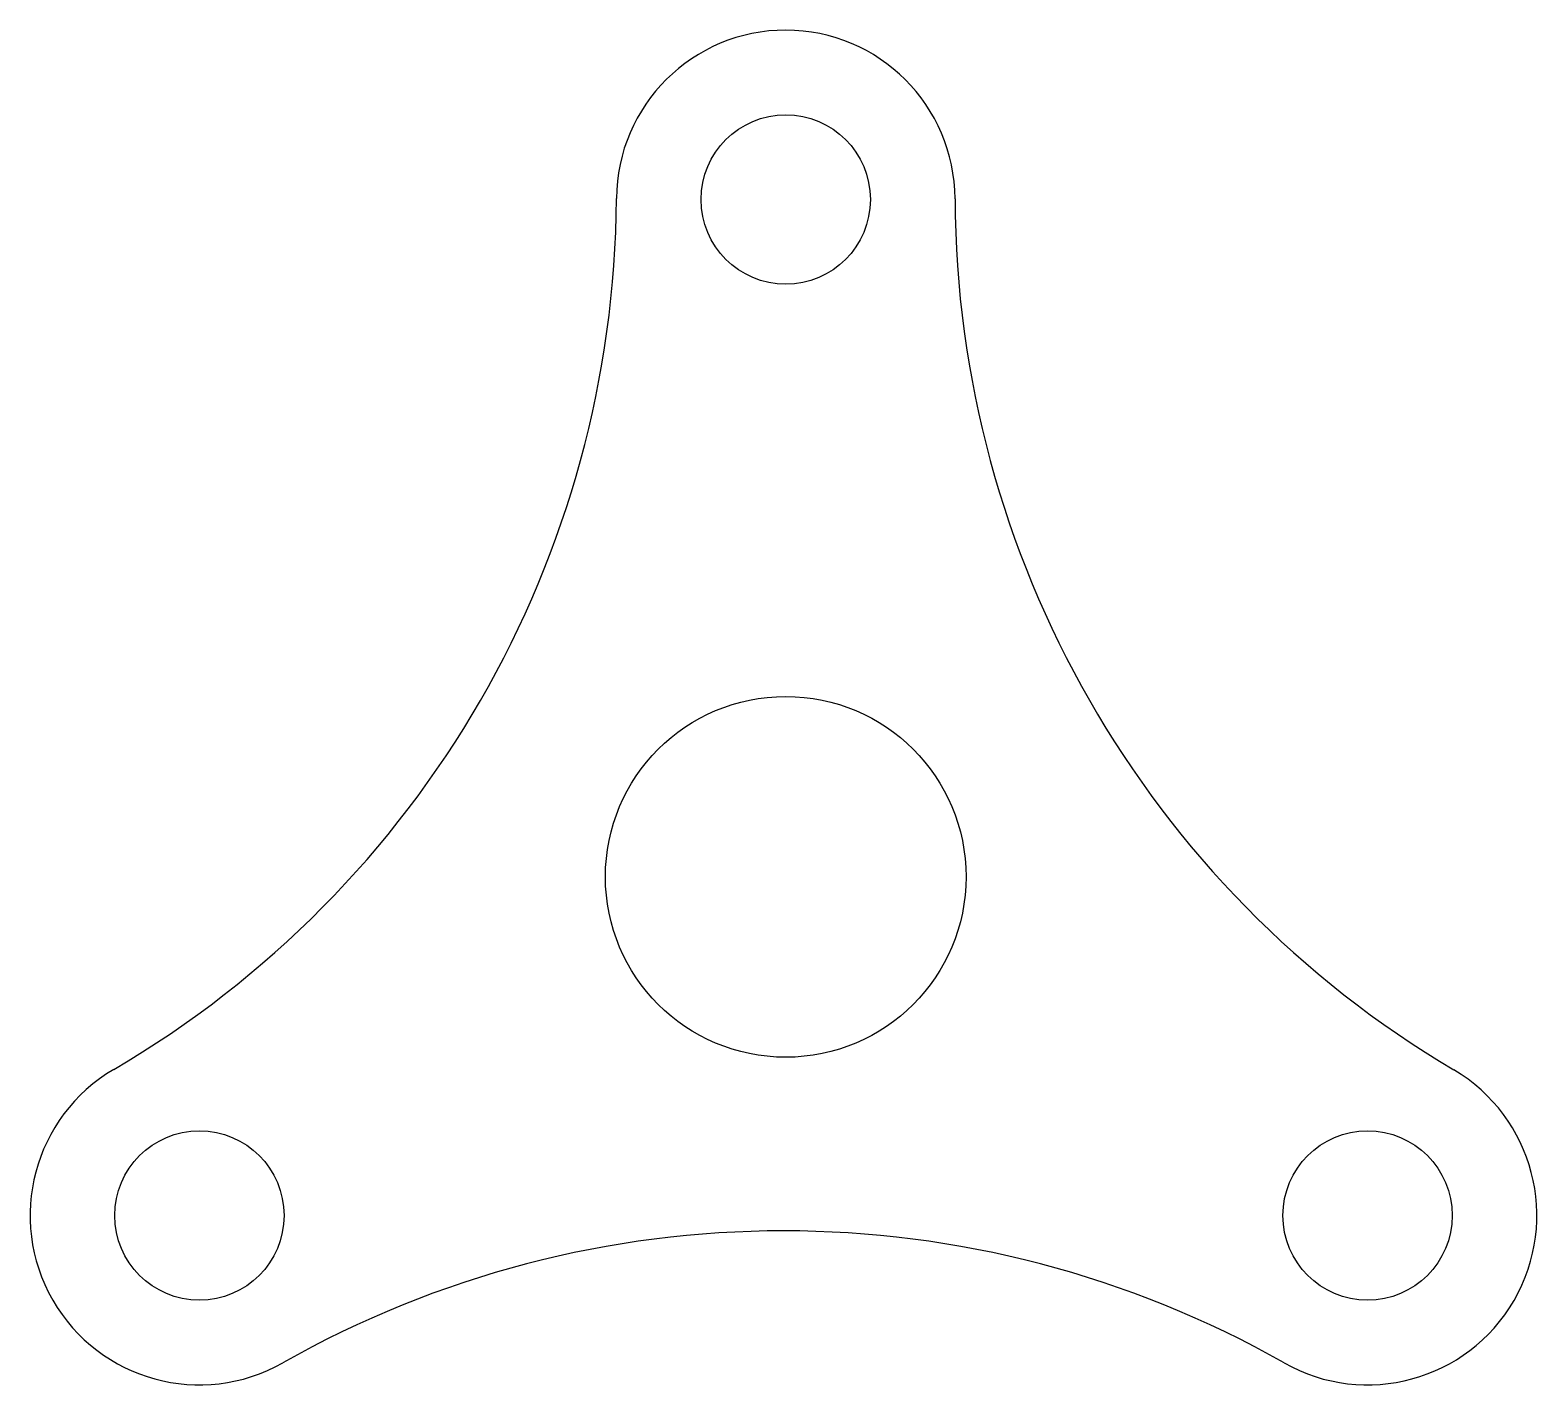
# Model space of a CAD drawing. Header units: millimetres. Extents: x 2350 to 2483, y 1027 to 1147.
import ezdxf

# ---------------------------------------------------------------- set-up
doc = ezdxf.new("R2010")
doc.units = ezdxf.units.MM

msp = doc.modelspace()

# ---------------------------------------------------------------- linework, layer by layer
for centre, radius in [((2416.57, 1132.4), 7.5), ((2416.57, 1072.4), 15.98), ((2364.61, 1042.4), 7.5), ((2468.13, 1042.4), 7.5)]:
    msp.add_circle(centre, radius)
for centre, radius, start, end in [((2416.57, 1132.4), 15, 0.209, 179.6613), ((2311.57, 1133.02), 90, 300.3387, 359.6613), ((2521.57, 1132.78), 90, 180.209, 239.4054), ((2364.61, 1042.4), 15, 120.3387, 299.5348), ((2468.13, 1042.4), 15, 240.4652, 59.4054), ((2416.37, 951.04), 90, 60.4652, 119.5348)]:
    msp.add_arc(centre, radius, start, end)

doc.saveas('drawing.dxf')
